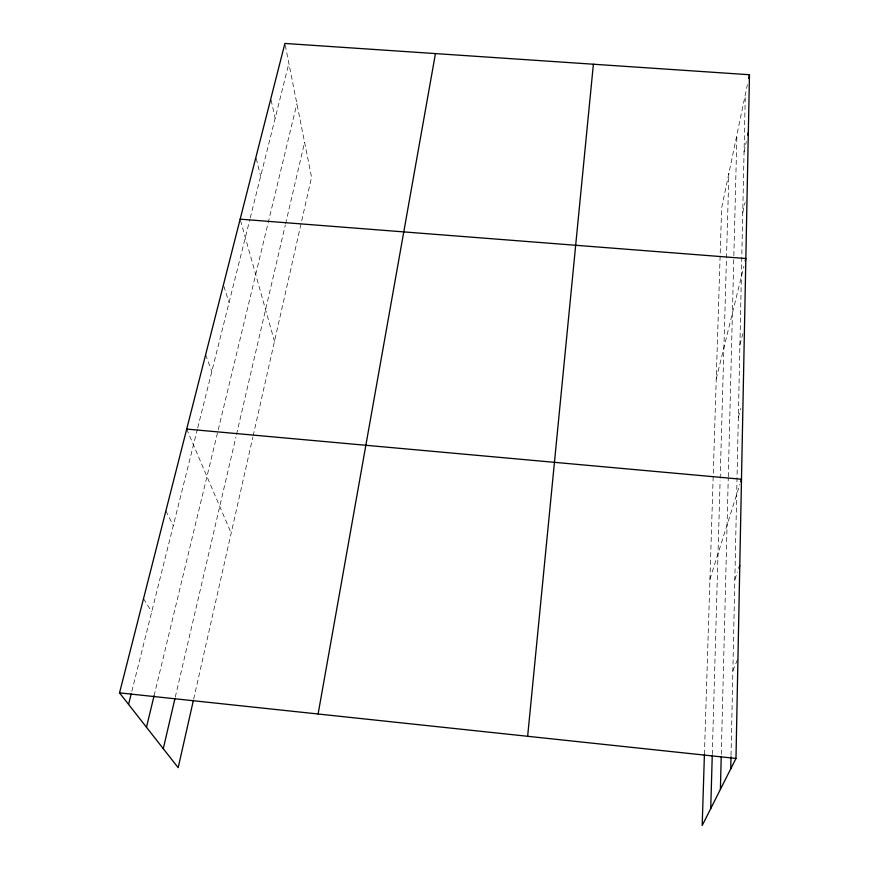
<?xml version="1.0" encoding="UTF-8"?>
<svg xmlns="http://www.w3.org/2000/svg" width="869" height="869" viewBox="0 0 869 869"><rect width="100%" height="100%" fill="white"/><g stroke="black" fill="none" stroke-linecap="round" stroke-linejoin="round"><path stroke-width="0.65" stroke-dasharray="4.34 3.26" d="M731.035 755.389L745.298 94.678M721.281 754.368L728.255 478.113M728.287 476.777L733.827 257.039M733.86 255.703L736.912 134.836M712.276 754.488L720.097 480.991M720.173 478.308L728.885 173.268M704.422 754.379L721.628 208.006L747.383 84.706M744.07 151.923L746.341 141.549M193.646 699.197L252.868 437.064M253.161 435.76L311.558 177.222L285.151 44.775M742.756 212.492L745.081 202.434M175.288 697.123L235.89 437.107M236.498 434.489L285.304 225.049M285.608 223.746L304.595 142.277M154.074 695.776L217.913 431.122M218.228 429.818L296.894 103.672M716.252 378.841L743.929 266.305M131.827 691.355L197.393 429.177M197.719 427.863L249.892 219.281M250.218 217.978L288.866 63.404M739.899 344.819L742.843 333.663M738.335 417.283L740.866 408.463M709.94 579.243L739.877 484.337M734.837 579.547L737.531 571.976M732.86 670.759L737.433 659.701M143.526 598.643L151.717 611.83M165.86 510.929L173.289 525.539M186.705 429.08L231.165 533.142M205.638 354.704L211.808 371.53M223.822 286.129L229.068 302.531M240.496 220.378L274.485 341.365M256.236 158.495L260.657 176.233M271.095 100.054L275.147 118.271"/><path stroke-width="1.3" d="M704.422 754.379L702.185 825.55L735.978 758.452L749.469 74.734L284.891 43.45L119.531 692.875L178.178 767.696L193.352 700.512M730.742 768.826L731.003 756.736M720.401 789.367L721.216 757.062M710.733 808.572L712.243 755.834M527.646 736.282L593.386 64.23M318.108 713.992L435.456 53.585M748.687 78.471L749.469 74.734M747.764 135.075L748.328 132.479M163.274 748.676L174.984 698.448M146.481 727.255L154.074 695.776M745.2 261.113L745.841 258.517L240.148 219.162M128.569 704.401L131.176 693.962M740.681 481.784L741.485 479.243L186.705 429.08M738.878 568.185L739.78 565.654M119.531 692.875L735.978 758.452"/></g></svg>
